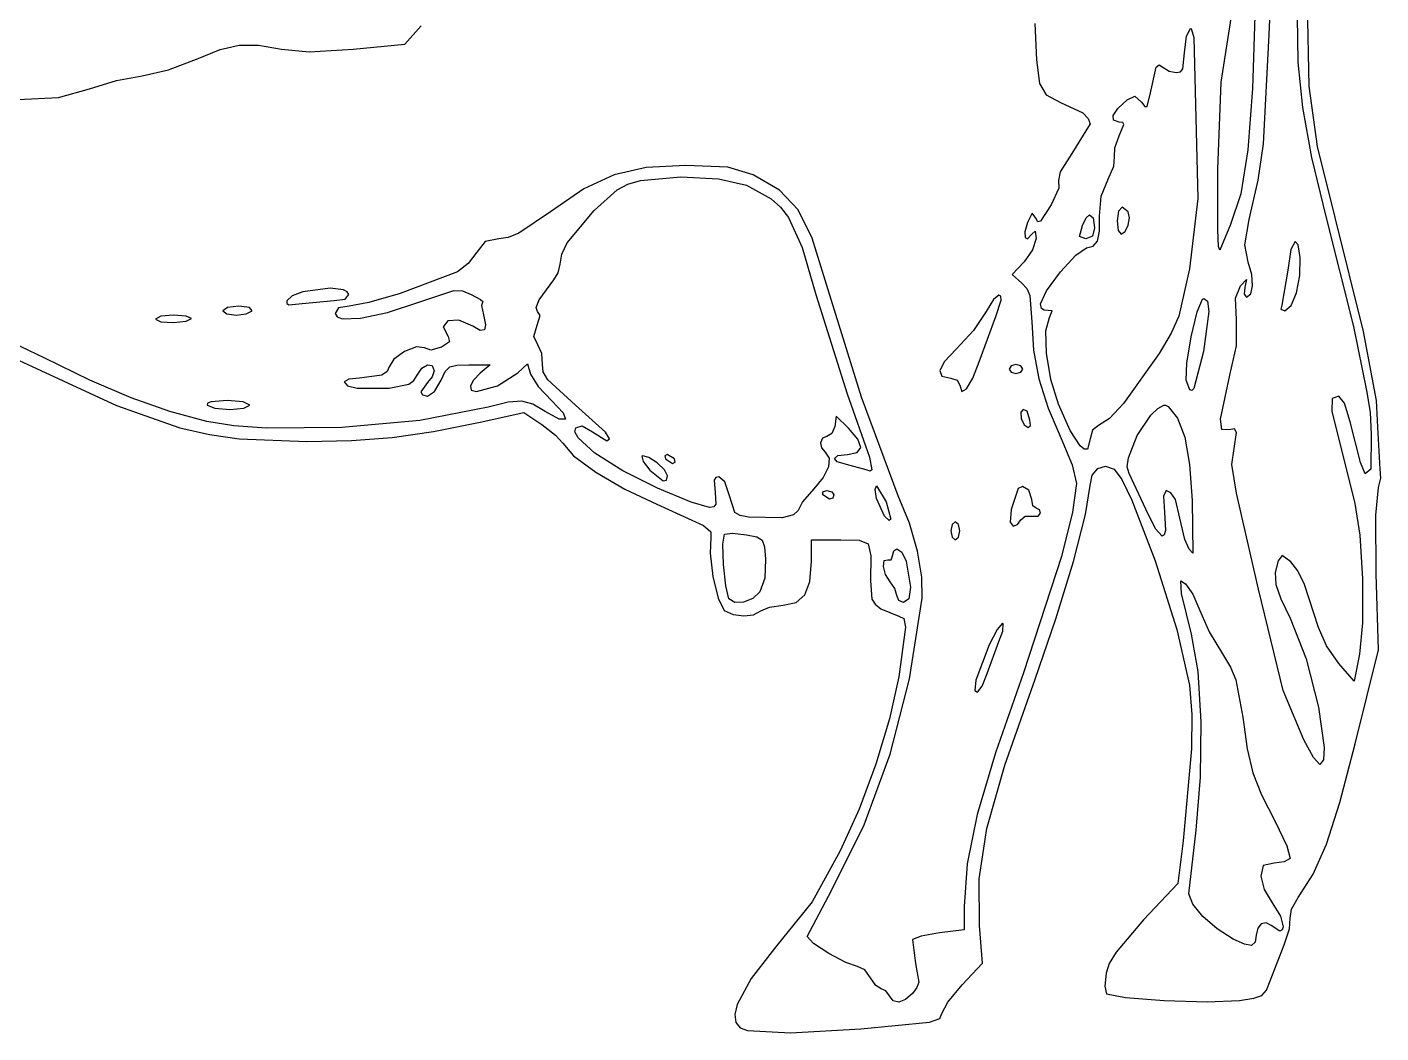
# Model space of a CAD drawing. Extents: x 20 to 190, y 88 to 209.
# Drawn here: x 104.6 to 189.7, y 88.3 to 151.5 of the extents above; entities that cross this region are included whole.
import ezdxf

# ---------------------------------------------------------------- set-up
doc = ezdxf.new("R2010")
doc.units = 0

msp = doc.modelspace()

# ---------------------------------------------------------------- linework, layer by layer
at = {"layer": 'Layer 1'}
for p, q in [((182.641819, 151.050542), (182.85195, 156.014746)), ((179.639335, 148.05597), (180.384041, 152.876167)), ((181.759874, 152.858528), (181.592734, 147.644014)), ((185.153418, 147.797497), (185.050682, 152.952268)), ((128.358138, 150.433181), (129.381194, 151.597347)), ((167.929487, 151.74817), (168.031588, 149.4518)), ((177.449141, 150.933016), (177.70293, 151.420958)), ((177.70293, 151.420958), (177.738207, 151.429778)), ((177.738207, 151.429778), (177.914596, 150.856514)), ((177.738207, 151.429778), (177.738207, 151.429778)), ((184.414527, 152.179431), (184.453136, 149.312524)), ((177.323694, 149.904014), (177.449141, 150.933016)), ((177.914596, 150.856514), (178.17036, 140.740611)), ((182.299888, 144.176292), (182.641819, 151.050542)), ((115.367096, 149.533597), (116.756829, 150.10858)), ((116.756829, 150.10858), (117.952591, 150.383766)), ((117.952591, 150.383766), (119.163089, 150.381593)), ((119.163089, 150.381593), (120.597027, 150.1245)), ((120.597027, 150.1245), (122.334654, 149.966432)), ((122.334654, 149.966432), (125.112582, 150.1245)), ((125.112582, 150.1245), (128.358138, 150.433181)), ((177.222778, 148.895793), (177.323694, 149.904014)), ((111.848138, 148.457625), (113.515427, 148.824895)), ((113.515427, 148.824895), (115.367096, 149.533597)), ((168.031588, 149.4518), (168.222027, 147.972556)), ((175.198207, 147.390472), (175.555288, 148.996172)), ((175.555288, 148.996172), (175.734658, 149.146973)), ((175.734658, 149.146973), (175.974319, 148.986792)), ((175.974319, 148.986792), (176.356409, 148.75128)), ((177.066295, 148.704069), (177.222778, 148.895793)), ((184.453136, 149.312524), (184.736021, 146.459766)), ((108.549666, 147.637417), (110.237934, 148.156749)), ((110.237934, 148.156749), (111.848138, 148.457625)), ((168.222027, 147.972556), (168.647358, 147.24816)), ((176.356409, 148.75128), (176.812166, 148.651653)), ((176.812166, 148.651653), (177.066295, 148.704069)), ((179.413902, 142.583875), (179.639335, 148.05597)), ((106.607314, 147.094704), (108.549666, 147.637417)), ((168.647358, 147.24816), (169.544944, 146.773111)), ((173.73418, 146.931861), (174.216756, 147.164882)), ((174.216756, 147.164882), (174.624944, 146.79075)), ((174.981125, 146.516229), (175.198207, 147.390472)), ((181.592734, 147.644014), (181.301916, 143.794527)), ((185.687073, 144.004665), (185.153418, 147.797497)), ((104.03411, 146.967139), (106.607314, 147.094704)), ((169.544944, 146.773111), (170.941078, 146.115514)), ((172.846615, 145.948922), (173.139415, 146.388569)), ((173.139415, 146.388569), (173.73418, 146.931861)), ((174.624944, 146.79075), (174.841737, 146.530746)), ((174.841737, 146.530746), (174.981125, 146.516229)), ((184.736021, 146.459766), (185.305747, 143.327118)), ((171.397027, 145.423736), (170.259319, 143.571653)), ((170.941078, 146.115514), (171.283924, 145.775865)), ((171.283924, 145.775865), (171.397027, 145.423736)), ((172.87192, 145.65458), (172.846615, 145.948922)), ((173.231471, 145.547208), (172.87192, 145.65458)), ((173.445882, 145.519463), (173.231471, 145.547208)), ((173.515602, 145.40046), (173.445882, 145.519463)), ((172.945227, 143.931407), (173.213832, 144.674083)), ((173.213832, 144.674083), (173.515602, 145.40046)), ((172.93161, 143.368806), (172.945227, 143.931407)), ((181.301916, 143.794527), (180.856432, 141.039661)), ((181.95668, 141.892232), (182.299888, 144.176292)), ((186.795777, 139.549986), (185.687073, 144.004665)), ((170.259319, 143.571653), (169.523684, 142.427597)), ((172.88171, 142.774209), (172.93161, 143.368806)), ((185.305747, 143.327118), (186.204874, 139.620542)), ((141.49979, 142.237913), (139.601046, 141.348487)), ((143.521666, 142.691779), (141.49979, 142.237913)), ((143.165985, 141.878319), (145.688346, 142.107625)), ((145.997027, 142.822), (143.521666, 142.691779)), ((145.688346, 142.107625), (148.047612, 141.96991)), ((145.688346, 142.107625), (145.688346, 142.107625)), ((148.636174, 142.712749), (145.997027, 142.822)), ((150.23036, 142.231097), (148.636174, 142.712749)), ((151.88114, 141.270421), (150.23036, 142.231097)), ((169.523684, 142.427597), (169.421471, 141.878319)), ((172.525916, 141.957694), (172.88171, 142.774209)), ((179.412794, 138.763292), (179.413902, 142.583875)), ((139.601046, 141.348487), (137.495082, 139.911583)), ((140.23793, 139.982139), (141.684348, 141.295779)), ((141.684348, 141.295779), (142.355215, 141.63596)), ((142.355215, 141.63596), (143.165985, 141.878319)), ((148.047612, 141.96991), (149.807027, 141.569639)), ((149.807027, 141.569639), (151.367484, 140.717572)), ((153.05257, 140.03833), (151.88114, 141.270421)), ((169.434666, 141.384241), (168.954041, 140.334917)), ((169.421471, 141.878319), (169.434666, 141.384241)), ((172.102836, 140.892481), (172.525916, 141.957694)), ((181.398277, 139.426514), (181.95668, 141.892232)), ((151.367484, 140.717572), (151.955668, 140.193769)), ((168.954041, 140.334917), (168.290972, 139.317262)), ((171.996749, 139.638181), (172.102836, 140.892481)), ((178.17036, 140.740611), (177.632374, 136.330889)), ((180.856432, 141.039661), (180.225291, 139.109014)), ((137.495082, 139.911583), (135.507231, 138.569667)), ((138.556046, 137.957009), (140.23793, 139.982139)), ((151.955668, 140.193769), (152.455707, 139.542115)), ((152.455707, 139.542115), (153.310997, 137.667242)), ((153.941784, 138.248976), (153.05257, 140.03833)), ((167.763893, 139.821408), (167.463555, 139.232486)), ((167.983902, 139.505889), (167.763893, 139.821408)), ((168.116358, 139.28095), (167.983902, 139.505889)), ((170.911957, 139.038458), (171.14849, 139.518027)), ((171.14849, 139.518027), (171.370569, 139.708736)), ((171.370569, 139.708736), (171.591235, 139.531847)), ((171.370569, 139.708736), (171.370569, 139.708736)), ((171.591235, 139.531847), (171.679249, 138.897347)), ((171.986763, 138.684961), (171.996749, 139.638181)), ((173.182155, 139.953373), (173.09036, 139.338319)), ((173.41668, 140.193806), (173.182155, 139.953373)), ((173.795916, 139.902764), (173.41668, 140.193806)), ((173.41668, 140.193806), (173.41668, 140.193806)), ((173.784816, 139.059387), (173.869695, 139.527229)), ((173.869695, 139.527229), (173.795916, 139.902764)), ((186.204874, 139.620542), (187.946105, 132.698009)), ((188.567959, 132.390434), (186.795777, 139.549986)), ((167.463555, 139.232486), (167.299362, 138.650297)), ((167.299362, 138.650297), (167.309769, 138.282144)), ((167.736957, 138.500472), (167.944415, 138.685494)), ((167.944415, 138.685494), (168.001541, 138.227069)), ((168.290972, 139.317262), (168.116358, 139.28095)), ((170.737711, 138.34737), (170.911957, 139.038458)), ((171.679249, 138.897347), (171.549959, 138.369517)), ((171.860635, 138.071497), (171.986763, 138.684961)), ((173.09036, 139.338319), (173.163957, 138.740361)), ((173.163957, 138.740361), (173.346124, 138.491653)), ((173.346124, 138.491653), (173.593039, 138.660456)), ((173.593039, 138.660456), (173.784816, 139.059387)), ((179.461305, 137.730094), (179.412794, 138.763292)), ((180.225291, 139.109014), (179.537374, 137.503875)), ((181.113298, 137.827193), (181.398277, 139.426514)), ((133.40942, 138.047334), (132.873694, 137.371583)), ((134.267166, 138.209431), (133.40942, 138.047334)), ((134.839444, 138.291327), (134.267166, 138.209431)), ((135.507231, 138.569667), (134.839444, 138.291327)), ((138.210534, 137.254615), (138.556046, 137.957009)), ((154.745916, 135.616514), (153.941784, 138.248976)), ((167.309769, 138.282144), (167.465419, 138.206158)), ((167.465419, 138.206158), (167.736957, 138.500472)), ((168.001541, 138.227069), (167.783115, 137.510628)), ((171.132444, 138.209431), (170.737711, 138.34737)), ((171.549959, 138.369517), (171.132444, 138.209431)), ((171.595307, 137.743077), (171.860635, 138.071497)), ((181.336541, 136.745403), (181.113298, 137.827193)), ((184.273416, 138.050681), (184.008939, 137.541176)), ((184.465908, 137.831251), (184.273416, 138.050681)), ((184.273416, 138.050681), (184.273416, 138.050681)), ((184.599735, 137.027625), (184.465908, 137.831251)), ((132.873694, 137.371583), (132.338857, 136.662002)), ((138.103624, 136.613111), (138.210534, 137.254615)), ((153.310997, 137.667242), (154.172652, 134.716931)), ((167.783115, 137.510628), (167.251888, 136.754222)), ((169.529593, 136.12625), (170.492853, 137.185362)), ((170.492853, 137.185362), (171.167721, 137.644986)), ((171.167721, 137.644986), (171.595307, 137.743077)), ((179.537374, 137.503875), (179.461305, 137.730094)), ((184.008939, 137.541176), (183.814805, 136.233875)), ((184.57499, 135.900431), (184.599735, 137.027625)), ((131.66543, 136.136861), (128.057753, 134.779801)), ((132.338857, 136.662002), (131.66543, 136.136861)), ((137.715569, 135.625333), (137.984171, 136.06933)), ((137.984171, 136.06933), (138.103624, 136.613111)), ((167.251888, 136.754222), (166.502235, 135.960472)), ((168.666613, 134.944561), (169.529593, 136.12625)), ((177.632374, 136.330889), (176.966351, 133.345852)), ((181.553323, 135.974871), (181.336541, 136.745403)), ((183.814805, 136.233875), (183.444388, 134.046653)), ((136.785729, 134.379091), (137.715569, 135.625333)), ((157.034471, 128.249426), (154.745916, 135.616514)), ((166.502235, 135.960472), (167.110777, 135.431306)), ((167.110777, 135.431306), (167.424843, 135.087308)), ((180.539817, 134.484152), (180.851471, 135.254917)), ((180.851471, 135.254917), (181.215786, 135.653233)), ((181.215786, 135.653233), (181.124874, 135.175542)), ((181.494522, 134.743044), (181.604022, 135.264286)), ((181.604022, 135.264286), (181.553323, 135.974871)), ((184.363982, 134.82182), (184.57499, 135.900431)), ((121.280626, 134.628202), (120.940985, 134.302417)), ((121.955113, 134.882016), (121.280626, 134.628202)), ((123.666194, 135.104986), (121.955113, 134.882016)), ((124.492967, 135.009462), (123.666194, 135.104986)), ((123.666194, 135.104986), (123.666194, 135.104986)), ((123.913138, 134.337694), (124.59996, 134.419189)), ((124.740218, 134.886032), (124.492967, 135.009462)), ((124.59996, 134.419189), (124.83036, 134.708111)), ((124.83036, 134.708111), (124.740218, 134.886032)), ((128.057753, 134.779801), (126.099793, 134.209962)), ((129.301819, 134.258319), (131.430644, 134.970194)), ((131.430644, 134.970194), (131.976052, 134.945769)), ((131.976052, 134.945769), (132.529735, 134.716931)), ((132.529735, 134.716931), (133.112197, 134.401795)), ((133.112197, 134.401795), (133.24411, 134.267139)), ((136.604971, 133.89171), (136.785729, 134.379091)), ((154.172652, 134.716931), (156.139388, 128.472764)), ((165.340133, 134.401942), (164.870638, 133.640958)), ((165.673207, 134.672833), (165.340133, 134.401942)), ((165.788037, 134.601795), (165.673207, 134.672833)), ((165.673207, 134.672833), (165.673207, 134.672833)), ((165.805478, 134.348741), (165.788037, 134.601795)), ((167.424843, 135.087308), (167.612884, 134.646648)), ((167.612884, 134.646648), (167.728138, 132.997139)), ((168.292582, 134.117208), (168.666613, 134.944561)), ((178.117201, 133.618487), (178.461402, 134.40825)), ((178.461402, 134.40825), (178.549596, 134.452347)), ((178.549596, 134.452347), (178.779716, 134.284291)), ((178.549596, 134.452347), (178.549596, 134.452347)), ((180.586888, 133.129431), (180.539817, 134.484152)), ((181.124874, 135.175542), (181.083193, 134.726411)), ((181.083193, 134.726411), (181.230707, 134.540542)), ((181.230707, 134.540542), (181.494522, 134.743044)), ((184.030521, 134.012675), (184.363982, 134.82182)), ((117.219272, 133.893194), (116.928138, 133.693875)), ((116.928138, 133.693875), (117.171462, 133.494556)), ((117.924735, 133.976097), (117.219272, 133.893194)), ((118.606743, 133.89797), (117.924735, 133.976097)), ((117.924735, 133.976097), (117.924735, 133.976097)), ((118.395089, 133.494556), (118.762582, 133.693875)), ((118.762582, 133.693875), (118.606743, 133.89797)), ((120.940985, 134.302417), (120.935445, 134.139604)), ((120.935445, 134.139604), (121.075639, 134.063711)), ((121.075639, 134.063711), (121.902305, 134.152486)), ((121.902305, 134.152486), (123.913138, 134.337694)), ((124.188081, 133.870693), (123.983694, 133.517486)), ((123.983694, 133.517486), (124.095352, 133.30345)), ((124.865638, 133.976097), (124.188081, 133.870693)), ((126.099793, 134.209962), (124.865638, 133.976097)), ((125.574372, 133.213615), (127.268929, 133.580698)), ((127.268929, 133.580698), (129.301819, 134.258319)), ((133.24411, 134.267139), (133.177739, 134.021545)), ((133.177739, 134.021545), (133.288207, 133.438111)), ((136.692513, 133.649778), (136.604971, 133.89171)), ((136.857219, 133.392451), (136.692513, 133.649778)), ((164.870638, 133.640958), (164.066248, 132.446321)), ((165.47918, 133.332278), (165.805478, 134.348741)), ((168.354761, 133.829369), (168.292582, 134.117208)), ((168.504249, 133.729153), (168.354761, 133.829369)), ((169.006247, 133.675465), (168.504249, 133.729153)), ((168.848207, 133.261722), (169.006247, 133.675465)), ((177.740461, 132.053274), (178.117201, 133.618487)), ((178.852791, 133.64779), (178.523138, 131.127417)), ((178.779716, 134.284291), (178.852791, 133.64779)), ((183.444388, 134.046653), (183.382308, 133.784893)), ((183.382308, 133.784893), (183.638416, 133.693875)), ((183.638416, 133.693875), (184.030521, 134.012675)), ((113.026416, 133.338928), (112.694805, 133.164708)), ((112.694805, 133.164708), (113.026416, 133.002022)), ((113.823694, 133.411653), (113.026416, 133.338928)), ((113.026416, 133.002022), (113.823694, 132.953042)), ((114.620971, 133.350461), (113.823694, 133.411653)), ((113.823694, 133.411653), (113.823694, 133.411653)), ((113.823694, 132.953042), (114.620971, 133.037975)), ((114.952582, 133.199986), (114.620971, 133.350461)), ((114.620971, 133.037975), (114.952582, 133.199986)), ((117.171462, 133.494556), (117.757166, 133.411653)), ((117.757166, 133.411653), (118.395089, 133.494556)), ((124.095352, 133.30345), (124.414006, 133.183676)), ((124.414006, 133.183676), (125.574372, 133.213615)), ((131.058841, 133.052178), (130.758329, 132.680693)), ((130.758329, 132.680693), (131.074527, 132.071097)), ((131.755251, 133.094078), (131.058841, 133.052178)), ((132.626749, 132.714917), (131.755251, 133.094078)), ((133.091415, 132.458744), (132.626749, 132.714917)), ((133.288207, 133.438111), (133.416407, 132.814623)), ((133.416407, 132.814623), (133.352721, 132.490073)), ((136.456239, 132.074584), (136.657235, 132.776653)), ((136.657235, 132.776653), (136.857219, 133.392451)), ((164.420846, 130.474778), (165.47918, 133.332278)), ((167.728138, 132.997139), (167.841235, 131.217661)), ((168.623449, 132.425393), (168.848207, 133.261722)), ((176.966351, 133.345852), (176.481419, 132.274655)), ((180.598516, 131.483337), (180.586888, 133.129431)), ((187.946105, 132.698009), (188.753694, 128.684431)), ((101.088135, 131.965606), (105.215916, 130.060264)), ((105.745082, 130.712903), (101.69343, 132.646495)), ((131.074527, 132.071097), (131.168878, 131.741439)), ((133.352721, 132.490073), (133.091415, 132.458744)), ((136.701332, 131.55075), (136.456239, 132.074584)), ((164.066248, 132.446321), (162.992096, 131.268528)), ((168.663431, 131.021068), (168.623449, 132.425393)), ((176.481419, 132.274655), (175.727374, 131.012764)), ((177.468427, 130.395549), (177.740461, 132.053274)), ((189.379874, 128.05825), (188.567959, 132.390434)), ((128.33866, 131.121677), (127.664295, 130.652426)), ((129.082296, 131.415205), (128.33866, 131.121677)), ((129.584041, 131.365542), (129.082296, 131.415205)), ((129.996477, 131.209376), (129.584041, 131.365542)), ((130.651194, 131.400819), (129.996477, 131.209376)), ((131.168878, 131.741439), (130.651194, 131.400819)), ((136.952418, 130.992965), (136.701332, 131.55075)), ((137.010013, 130.307208), (136.952418, 130.992965)), ((162.992096, 131.268528), (162.253967, 130.493301)), ((167.841235, 131.217661), (168.184071, 129.414855)), ((168.934707, 129.374465), (168.663431, 131.021068)), ((175.727374, 131.012764), (173.491875, 127.861036)), ((178.523138, 131.127417), (177.904088, 128.79719)), ((180.172374, 129.636931), (180.598516, 131.483337)), ((108.557457, 129.32546), (105.745082, 130.712903)), ((127.37036, 130.174917), (127.251505, 129.866759)), ((127.664295, 130.652426), (127.37036, 130.174917)), ((129.430744, 130.081841), (129.782181, 130.290761)), ((129.782181, 130.290761), (130.072031, 130.245527)), ((130.072031, 130.245527), (130.192582, 129.919153)), ((130.893291, 129.867763), (131.178951, 130.16257)), ((131.178951, 130.16257), (131.628475, 130.280546)), ((131.628475, 130.280546), (132.379805, 130.298389)), ((132.379805, 130.298389), (133.72036, 130.289569)), ((133.72036, 130.289569), (133.08536, 129.760403)), ((135.457791, 129.786861), (136.066332, 130.360125)), ((136.066332, 130.360125), (136.251541, 129.698667)), ((137.045497, 129.842363), (137.010013, 130.307208)), ((162.253967, 130.493301), (161.949867, 129.926553)), ((164.025076, 129.445129), (164.420846, 130.474778)), ((166.441382, 130.224306), (166.317027, 130.024986)), ((166.74036, 130.307208), (166.441382, 130.224306)), ((167.03934, 130.224306), (166.74036, 130.307208)), ((166.74036, 130.307208), (166.74036, 130.307208)), ((167.163694, 130.024986), (167.03934, 130.224306)), ((177.438346, 129.32825), (177.468427, 130.395549)), ((105.215916, 130.060264), (110.239799, 127.730041)), ((111.161154, 128.211468), (108.557457, 129.32546)), ((124.82983, 129.388492), (124.548138, 129.213597)), ((125.509457, 129.460542), (124.82983, 129.388492)), ((126.898338, 129.64303), (125.509457, 129.460542)), ((127.251505, 129.866759), (126.898338, 129.64303)), ((128.598804, 129.079114), (128.913101, 129.30627)), ((128.913101, 129.30627), (129.12543, 129.64575)), ((129.12543, 129.64575), (129.430744, 130.081841)), ((130.068228, 129.541015), (129.769249, 129.178319)), ((130.192582, 129.919153), (130.068228, 129.541015)), ((130.21097, 128.621812), (130.633555, 129.319431)), ((130.633555, 129.319431), (130.893291, 129.867763)), ((132.659428, 129.327403), (132.470669, 128.961491)), ((133.08536, 129.760403), (132.659428, 129.327403)), ((134.171641, 128.976384), (135.457791, 129.786861)), ((136.251541, 129.698667), (136.724016, 128.933956)), ((137.32808, 129.353594), (137.045497, 129.842363)), ((139.064944, 127.767208), (137.32808, 129.353594)), ((161.949867, 129.926553), (162.083098, 129.578796)), ((162.083098, 129.578796), (162.656957, 129.460542)), ((162.656957, 129.460542), (163.051616, 129.335369)), ((163.051616, 129.335369), (163.212582, 129.019569)), ((163.632733, 128.78774), (164.025076, 129.445129)), ((166.317027, 130.024986), (166.441382, 129.825667)), ((166.441382, 129.825667), (166.74036, 129.742764)), ((166.74036, 129.742764), (167.03934, 129.825667)), ((167.03934, 129.825667), (167.163694, 130.024986)), ((168.184071, 129.414855), (168.761961, 127.570952)), ((169.403832, 127.811306), (168.934707, 129.374465)), ((177.665865, 128.727176), (177.438346, 129.32825)), ((179.581471, 126.876444), (180.172374, 129.636931)), ((124.548138, 129.213597), (124.761973, 128.975333)), ((124.761973, 128.975333), (125.354284, 128.825824)), ((125.354284, 128.825824), (127.37918, 128.834361)), ((127.37918, 128.834361), (128.598804, 129.079114)), ((129.769249, 129.178319), (129.360116, 128.584584)), ((129.360116, 128.584584), (129.465446, 128.400044)), ((129.778069, 128.331653), (130.21097, 128.621812)), ((132.470669, 128.961491), (132.529724, 128.708402)), ((132.529724, 128.708402), (132.847235, 128.613875)), ((132.847235, 128.613875), (134.171641, 128.976384)), ((136.724016, 128.933956), (137.592096, 128.022972)), ((156.139388, 128.472764), (157.54168, 124.486375)), ((163.212582, 129.019569), (163.332381, 128.610068)), ((163.332381, 128.610068), (163.632733, 128.78774)), ((177.781912, 128.675532), (177.665865, 128.727176)), ((177.904088, 128.79719), (177.781912, 128.675532)), ((188.753694, 128.684431), (188.995877, 127.315126)), ((110.239799, 127.730041), (114.227586, 126.327782)), ((113.599019, 127.3538), (111.161154, 128.211468)), ((115.966943, 127.884687), (115.94036, 127.767208)), ((115.94036, 127.767208), (116.427798, 127.567889)), ((116.196236, 127.973548), (115.966943, 127.884687)), ((117.192721, 128.049431), (116.196236, 127.973548)), ((116.427798, 127.567889), (117.360291, 127.484986)), ((118.201573, 127.966528), (117.192721, 128.049431)), ((117.192721, 128.049431), (117.192721, 128.049431)), ((117.360291, 127.484986), (118.249383, 127.567889)), ((118.621471, 127.767208), (118.201573, 127.966528)), ((118.249383, 127.567889), (118.621471, 127.767208)), ((133.579249, 127.626097), (129.304058, 126.79756)), ((129.465446, 128.400044), (129.778069, 128.331653)), ((134.85174, 127.937039), (133.579249, 127.626097)), ((135.709664, 128.008695), (134.85174, 127.937039)), ((136.399759, 127.822907), (135.709664, 128.008695)), ((137.168763, 127.361514), (136.399759, 127.822907)), ((137.592096, 128.022972), (138.304037, 127.275821)), ((140.956324, 126.050653), (139.064944, 127.767208)), ((159.349666, 122.069847), (157.034471, 128.249426)), ((168.761961, 127.570952), (169.580221, 125.668181)), ((170.145147, 126.173335), (169.403832, 127.811306)), ((173.491875, 127.861036), (172.608349, 126.927771)), ((175.643185, 127.557578), (176.036055, 127.749569)), ((176.036055, 127.749569), (176.124249, 127.749569)), ((176.036055, 127.749569), (176.036055, 127.749569)), ((176.124249, 127.749569), (176.291819, 127.679014)), ((176.291819, 127.679014), (176.89409, 126.9421)), ((186.611704, 128.184277), (186.587824, 127.376411)), ((187.025082, 128.331653), (186.611704, 128.184277)), ((187.385665, 127.877064), (187.025082, 128.331653)), ((187.739457, 126.708875), (187.385665, 127.877064)), ((189.468069, 126.373736), (189.379874, 128.05825)), ((115.913902, 126.735333), (113.599019, 127.3538)), ((117.617715, 126.463599), (115.913902, 126.735333)), ((129.304058, 126.79756), (124.398368, 126.345794)), ((133.076541, 126.691236), (135.819388, 127.290958)), ((135.819388, 127.290958), (136.965916, 126.532486)), ((138.047386, 126.874414), (137.168763, 127.361514)), ((138.440806, 126.869409), (138.047386, 126.874414)), ((138.304037, 127.275821), (138.440806, 126.869409)), ((155.451471, 127.061653), (155.354457, 126.426653)), ((156.227582, 126.303181), (155.451471, 127.061653)), ((167.190152, 127.484986), (167.049621, 127.319181)), ((167.049621, 127.319181), (167.075499, 126.920542)), ((167.075499, 126.920542), (167.264371, 126.521903)), ((167.445916, 127.370333), (167.190152, 127.484986)), ((167.190152, 127.484986), (167.190152, 127.484986)), ((167.613485, 126.805889), (167.445916, 127.370333)), ((167.653547, 126.488919), (167.613485, 126.805889)), ((172.608349, 126.927771), (171.935013, 126.488389)), ((174.358291, 125.855125), (175.206677, 127.13308)), ((175.206677, 127.13308), (175.643185, 127.557578)), ((176.89409, 126.9421), (177.342091, 125.736933)), ((179.681673, 126.224669), (179.581471, 126.876444)), ((186.587824, 127.376411), (188.030499, 121.584778)), ((188.995877, 127.315126), (189.053555, 125.923944)), ((114.227586, 126.327782), (116.075701, 125.908872)), ((116.075701, 125.908872), (117.9561, 125.643032)), ((119.666781, 126.311488), (117.617715, 126.463599)), ((124.398368, 126.345794), (119.666781, 126.311488)), ((127.553458, 125.730588), (130.145299, 126.107179)), ((130.145299, 126.107179), (133.076541, 126.691236)), ((136.965916, 126.532486), (137.824701, 125.87909)), ((137.824701, 125.87909), (138.271194, 125.377139)), ((139.040248, 126.074402), (139.100221, 126.338458)), ((139.238757, 125.707484), (139.040248, 126.074402)), ((139.100221, 126.338458), (139.500043, 126.453828)), ((139.500043, 126.453828), (140.132096, 126.082694)), ((140.132096, 126.082694), (141.03168, 125.509431)), ((141.213051, 125.641834), (140.956324, 126.050653)), ((155.172178, 125.978184), (154.860569, 125.791653)), ((155.354457, 126.426653), (155.172178, 125.978184)), ((156.808406, 125.614896), (156.227582, 126.303181)), ((167.264371, 126.521903), (167.507652, 126.356097)), ((167.507652, 126.356097), (167.653547, 126.488919)), ((170.782543, 125.200714), (170.145147, 126.173335)), ((171.538779, 126.181289), (171.397027, 125.632903)), ((171.935013, 126.488389), (171.538779, 126.181289)), ((180.137096, 126.214986), (179.681673, 126.224669)), ((180.46798, 126.265737), (180.137096, 126.214986)), ((180.295846, 124.036583), (180.597598, 126.0307)), ((180.597598, 126.0307), (180.46798, 126.265737)), ((188.374457, 124.151236), (187.739457, 126.708875)), ((189.053555, 125.923944), (189.035916, 123.727903)), ((189.60918, 123.727903), (189.468069, 126.373736)), ((117.9561, 125.643032), (122.202166, 125.465333)), ((122.202166, 125.465333), (125.004565, 125.527846)), ((125.004565, 125.527846), (127.553458, 125.730588)), ((138.271194, 125.377139), (138.955047, 124.579851)), ((140.295169, 124.750793), (139.238757, 125.707484)), ((141.03168, 125.509431), (141.213051, 125.641834)), ((154.588814, 125.674417), (154.470875, 125.39671)), ((154.470875, 125.39671), (154.519119, 125.069529)), ((154.519119, 125.069529), (154.745916, 124.803875)), ((154.860569, 125.791653), (154.588814, 125.674417)), ((156.772321, 124.775089), (156.989717, 125.098999)), ((156.989717, 125.098999), (156.808406, 125.614896)), ((169.580221, 125.668181), (170.264645, 124.012289)), ((171.035041, 124.993705), (170.782543, 125.200714)), ((171.397027, 125.632903), (171.228883, 124.988788)), ((173.801981, 124.45283), (174.358291, 125.855125)), ((177.342091, 125.736933), (177.646397, 124.02555)), ((138.955047, 124.579851), (140.347278, 123.557794)), ((142.037335, 123.639844), (140.295169, 124.750793)), ((143.298277, 124.583389), (143.24536, 124.548111)), ((143.24536, 124.548111), (143.320757, 124.221788)), ((143.686813, 124.477029), (143.298277, 124.583389)), ((143.298277, 124.583389), (143.298277, 124.583389)), ((143.320757, 124.221788), (143.739249, 123.674986)), ((144.204828, 124.133807), (143.686813, 124.477029)), ((144.83286, 124.662764), (144.685761, 124.57986)), ((144.685761, 124.57986), (144.727027, 124.380542)), ((144.727027, 124.380542), (145.176819, 124.098319)), ((145.291471, 124.380542), (144.83286, 124.662764)), ((144.83286, 124.662764), (144.83286, 124.662764)), ((145.176819, 124.098319), (145.328329, 124.181221)), ((145.328329, 124.181221), (145.291471, 124.380542)), ((154.745916, 124.803875), (155.009662, 124.43136)), ((155.009662, 124.43136), (154.966928, 123.879688)), ((155.333354, 124.41229), (155.551908, 124.588679)), ((155.508998, 124.202388), (155.333354, 124.41229)), ((156.086471, 124.027764), (155.508998, 124.202388)), ((155.551908, 124.588679), (156.157027, 124.662764)), ((156.157027, 124.662764), (156.772321, 124.775089)), ((157.54168, 124.486375), (157.691407, 123.687933)), ((171.228883, 124.988788), (171.035041, 124.993705)), ((173.730569, 123.872907), (173.801981, 124.45283)), ((140.347278, 123.557794), (142.180929, 122.48409)), ((144.233138, 122.546097), (142.037335, 123.639844)), ((143.739249, 123.674986), (144.576085, 123.004056)), ((144.659828, 123.700082), (144.204828, 124.133807)), ((144.859319, 123.322208), (144.659828, 123.700082)), ((144.791981, 123.037828), (144.859319, 123.322208)), ((154.966928, 123.879688), (154.6373, 123.212436)), ((157.338832, 123.692625), (156.086471, 124.027764)), ((157.584056, 123.614844), (157.338832, 123.692625)), ((157.691407, 123.687933), (157.584056, 123.614844)), ((170.264645, 124.012289), (170.55036, 122.828319)), ((171.397027, 122.713667), (171.534348, 123.362298)), ((171.534348, 123.362298), (171.888894, 123.788082)), ((171.888894, 123.788082), (172.374537, 123.932422)), ((172.374537, 123.932422), (172.905152, 123.736722)), ((172.905152, 123.736722), (173.388076, 123.078339)), ((173.848832, 123.463319), (173.730569, 123.872907)), ((174.898346, 121.214361), (173.848832, 123.463319)), ((177.646397, 124.02555), (177.817582, 121.769986)), ((180.586888, 122.228597), (180.295846, 124.036583)), ((188.675622, 123.43989), (188.374457, 124.151236)), ((189.035916, 123.727903), (188.675622, 123.43989)), ((189.66571, 123.180122), (189.60918, 123.727903)), ((142.180929, 122.48409), (144.189041, 121.531861)), ((146.348921, 121.652754), (144.233138, 122.546097)), ((144.576085, 123.004056), (144.791981, 123.037828)), ((147.884518, 123.205451), (147.787191, 123.046133)), ((147.787191, 123.046133), (147.84911, 122.263875)), ((148.078416, 123.251653), (147.884518, 123.205451)), ((148.453051, 122.939601), (148.078416, 123.251653)), ((148.739874, 122.052208), (148.453051, 122.939601)), ((154.04036, 122.493181), (153.342743, 121.685734)), ((154.6373, 123.212436), (154.04036, 122.493181)), ((157.893099, 122.452492), (157.973832, 122.687208)), ((157.973832, 122.687208), (158.582374, 121.672972)), ((157.973832, 122.687208), (157.973832, 122.687208)), ((166.872652, 122.510819), (166.449319, 121.205542)), ((167.154874, 122.643111), (166.872652, 122.510819)), ((167.549258, 122.413587), (167.154874, 122.643111)), ((167.154874, 122.643111), (167.154874, 122.643111)), ((170.55036, 122.828319), (170.300602, 121.027977)), ((171.115419, 120.881727), (171.397027, 122.713667)), ((173.388076, 123.078339), (174.019068, 121.787364)), ((189.346272, 120.839945), (189.520985, 122.581375)), ((189.520985, 122.581375), (189.66571, 123.180122)), ((147.481193, 121.32179), (146.348921, 121.652754)), ((147.84911, 122.263875), (147.893431, 121.532424)), ((149.08985, 121.019987), (148.739874, 122.052208)), ((153.342743, 121.685734), (153.052582, 121.134986)), ((154.604805, 122.122764), (154.610373, 122.322082)), ((155.036957, 121.840542), (154.604805, 122.122764)), ((154.610373, 122.322082), (154.869388, 122.404986)), ((154.869388, 122.404986), (155.180623, 122.322082)), ((154.869388, 122.404986), (154.869388, 122.404986)), ((155.228433, 121.923443), (155.036957, 121.840542)), ((155.180623, 122.322082), (155.31036, 122.122764)), ((155.31036, 122.122764), (155.228433, 121.923443)), ((157.990738, 121.90255), (157.893099, 122.452492)), ((158.476541, 120.782208), (157.990738, 121.90255)), ((158.582374, 121.672972), (158.886809, 120.59732)), ((160.044457, 120.351391), (159.349666, 122.069847)), ((167.728138, 121.822903), (167.549258, 122.413587)), ((167.811042, 121.436518), (167.728138, 121.822903)), ((174.019068, 121.787364), (175.490824, 117.980161)), ((176.168346, 122.404986), (176.012243, 122.03563)), ((176.012243, 122.03563), (176.071332, 121.029153)), ((176.470665, 122.243075), (176.168346, 122.404986)), ((176.75237, 121.826968), (176.470665, 122.243075)), ((177.041471, 120.649917), (176.75237, 121.826968)), ((177.817582, 121.769986), (177.85286, 118.462694)), ((181.98036, 116.196097), (180.586888, 122.228597)), ((144.189041, 121.531861), (147.119975, 120.188153)), ((147.760849, 121.360707), (147.481193, 121.32179)), ((147.893431, 121.532424), (147.760849, 121.360707)), ((149.412774, 120.82158), (149.08985, 121.019987)), ((149.948138, 120.711653), (149.412774, 120.82158)), ((152.776631, 120.862284), (152.058009, 120.686161)), ((153.052582, 121.134986), (152.776631, 120.862284)), ((158.769076, 120.513947), (158.476541, 120.782208)), ((166.449319, 121.205542), (166.379357, 120.40676)), ((167.049041, 120.544083), (167.311611, 120.783547)), ((167.311611, 120.783547), (167.745777, 120.791028)), ((167.745777, 120.791028), (168.131838, 120.784764)), ((168.01036, 121.276097), (167.811042, 121.436518)), ((168.209681, 121.186753), (168.01036, 121.276097)), ((168.131838, 120.784764), (168.292582, 120.967417)), ((168.292582, 120.967417), (168.209681, 121.186753)), ((170.300602, 121.027977), (169.606317, 118.255668)), ((170.357968, 117.936422), (171.115419, 120.881727)), ((175.499637, 119.978743), (174.898346, 121.214361)), ((176.071332, 121.029153), (176.130574, 119.878033)), ((188.030499, 121.584778), (188.335793, 119.590519)), ((189.371055, 117.166236), (189.346272, 120.839945)), ((147.119975, 120.188153), (147.570609, 119.791678)), ((152.058009, 120.686161), (149.948138, 120.711653)), ((158.886809, 120.59732), (158.769076, 120.513947)), ((160.55429, 118.58764), (160.044457, 120.351391)), ((162.731042, 120.263624), (162.648138, 119.864986)), ((162.93036, 120.429431), (162.731042, 120.263624)), ((163.129681, 120.263624), (162.93036, 120.429431)), ((162.93036, 120.429431), (162.93036, 120.429431)), ((163.212582, 119.864986), (163.129681, 120.263624)), ((166.379357, 120.40676), (166.572791, 120.147208)), ((166.572791, 120.147208), (166.846393, 120.264767)), ((166.846393, 120.264767), (167.049041, 120.544083)), ((175.925194, 119.530598), (175.499637, 119.978743)), ((177.358503, 119.321665), (177.041471, 120.649917)), ((147.584527, 119.432833), (147.523546, 118.451794)), ((147.570609, 119.791678), (147.584527, 119.432833)), ((148.331713, 119.020762), (148.431194, 119.653319)), ((148.431194, 119.653319), (148.933902, 119.706236)), ((148.933902, 119.706236), (149.807027, 119.618042)), ((148.933902, 119.706236), (148.933902, 119.706236)), ((149.807027, 119.618042), (150.45595, 119.489457)), ((150.45595, 119.489457), (150.798592, 119.28393)), ((150.798592, 119.28393), (150.947518, 118.859608)), ((153.89043, 117.959986), (153.899249, 119.300542)), ((153.899249, 119.300542), (155.733694, 119.300542)), ((155.733694, 119.300542), (156.900028, 119.282712)), ((156.900028, 119.282712), (157.460413, 119.038389)), ((162.648138, 119.864986), (162.731042, 119.466346)), ((162.731042, 119.466346), (162.93036, 119.300542)), ((162.93036, 119.300542), (163.129681, 119.466346)), ((163.129681, 119.466346), (163.212582, 119.864986)), ((176.058184, 119.604361), (175.925194, 119.530598)), ((176.130574, 119.878033), (176.058184, 119.604361)), ((177.626334, 118.717797), (177.358503, 119.321665)), ((188.335793, 119.590519), (188.50374, 116.839236)), ((147.523546, 118.451794), (147.708832, 117.001776)), ((148.370597, 117.737567), (148.331713, 119.020762)), ((150.947518, 118.859608), (151.015291, 118.074639)), ((157.460413, 119.038389), (157.622663, 118.281323)), ((157.622663, 118.281323), (157.594596, 116.725264)), ((158.896347, 118.03611), (158.979249, 118.295125)), ((158.979249, 118.295125), (159.060713, 118.606358)), ((159.060713, 118.606358), (159.261471, 118.736097)), ((159.261471, 118.736097), (159.563566, 118.521456)), ((159.261471, 118.736097), (159.261471, 118.736097)), ((159.563566, 118.521456), (159.835741, 117.962343)), ((160.838842, 116.955444), (160.55429, 118.58764)), ((169.606317, 118.255668), (167.207791, 110.939708)), ((177.85286, 118.462694), (177.626334, 118.717797)), ((183.461659, 118.318172), (183.206263, 117.968806)), ((184.000013, 117.915889), (183.461659, 118.318172)), ((148.508131, 116.395808), (148.370597, 117.737567)), ((151.015291, 118.074639), (150.970038, 116.884294)), ((153.791891, 116.688284), (153.89043, 117.959986)), ((158.423868, 117.626513), (158.464054, 117.999701)), ((158.555539, 117.113586), (158.423868, 117.626513)), ((158.464054, 117.999701), (158.697027, 118.030542)), ((158.697027, 118.030542), (158.896347, 118.03611)), ((159.835741, 117.962343), (160.108138, 116.319569)), ((169.255741, 114.339235), (170.357968, 117.936422)), ((175.490824, 117.980161), (176.851549, 113.660162)), ((183.206263, 117.968806), (183.022591, 117.253118)), ((184.437484, 117.356774), (184.000013, 117.915889)), ((184.871617, 116.491303), (184.437484, 117.356774)), ((147.708832, 117.001776), (148.041427, 115.625168)), ((150.970038, 116.884294), (150.662513, 116.028528)), ((153.483847, 115.835223), (153.791891, 116.688284)), ((157.594596, 116.725264), (157.694607, 115.57529)), ((158.838138, 116.663528), (158.555539, 117.113586)), ((159.137118, 116.235535), (158.838138, 116.663528)), ((160.857791, 115.631653), (160.838842, 116.955444)), ((177.094388, 116.716444), (177.394249, 116.531236)), ((177.129666, 115.913875), (177.094388, 116.716444)), ((177.094388, 116.716444), (177.094388, 116.716444)), ((177.394249, 116.531236), (177.840871, 115.889982)), ((183.022591, 117.253118), (183.069508, 116.496735)), ((188.50374, 116.839236), (188.510031, 114.090498)), ((189.512166, 112.386097), (189.371055, 117.166236)), ((148.704596, 115.587556), (148.508131, 116.395808)), ((150.662513, 116.028528), (150.215486, 115.608491)), ((152.933712, 115.350012), (153.483847, 115.835223)), ((159.261471, 115.799222), (159.137118, 116.235535)), ((159.385827, 115.482857), (159.261471, 115.799222)), ((160.108138, 116.319569), (160.006772, 115.581919)), ((177.764666, 113.373875), (177.129666, 115.913875)), ((177.840871, 115.889982), (178.285013, 114.864361)), ((183.532582, 109.819639), (181.98036, 116.196097)), ((183.069508, 116.496735), (183.372215, 115.57901)), ((185.755082, 113.779569), (184.871617, 116.491303)), ((148.041427, 115.625168), (148.422374, 114.864361)), ((148.422374, 114.864361), (148.979938, 114.607819)), ((149.078648, 115.35308), (148.704596, 115.587556)), ((149.634904, 115.3717), (149.078648, 115.35308)), ((150.215486, 115.608491), (149.634904, 115.3717)), ((150.261338, 114.588693), (150.71543, 114.829083)), ((150.71543, 114.829083), (151.259346, 115.066249)), ((151.259346, 115.066249), (152.108902, 115.181861)), ((152.108902, 115.181861), (152.933712, 115.350012)), ((157.694607, 115.57529), (157.901273, 115.244526)), ((157.901273, 115.244526), (158.256055, 114.961375)), ((158.256055, 114.961375), (159.384944, 114.502764)), ((159.684805, 115.349431), (159.385827, 115.482857)), ((160.006772, 115.581919), (159.684805, 115.349431)), ((160.053454, 110.564996), (160.857791, 115.631653)), ((178.285013, 114.864361), (178.884882, 113.524177)), ((183.372215, 115.57901), (183.955916, 114.379292)), ((148.979938, 114.607819), (149.637883, 114.515434)), ((149.637883, 114.515434), (150.261338, 114.588693)), ((159.384944, 114.502764), (159.694312, 114.358549)), ((159.694312, 114.358549), (159.798708, 113.800692)), ((165.902513, 114.061792), (165.568085, 113.6669)), ((165.937791, 114.026514), (165.902513, 114.061792)), ((165.902513, 114.061792), (165.902513, 114.061792)), ((165.907359, 113.557278), (165.937791, 114.026514)), ((167.939805, 110.551653), (169.255741, 114.339235)), ((183.955916, 114.379292), (184.966146, 111.822041)), ((188.510031, 114.090498), (188.33036, 112.103875)), ((159.798708, 113.800692), (159.384944, 110.692764)), ((165.568085, 113.6669), (165.063302, 112.707667)), ((165.655569, 112.897625), (165.907359, 113.557278)), ((176.851549, 113.660162), (177.632374, 110.172417)), ((178.17788, 111.029683), (177.764666, 113.373875)), ((178.884882, 113.524177), (179.704944, 112.130333)), ((186.251275, 112.64253), (185.755082, 113.779569)), ((165.063302, 112.707667), (164.217999, 110.481097)), ((164.923555, 110.904431), (165.655569, 112.897625)), ((187.016263, 111.521792), (186.251275, 112.64253)), ((188.048138, 106.477069), (189.512166, 112.386097)), ((179.704944, 112.130333), (180.219633, 111.298569)), ((184.966146, 111.822041), (185.748846, 108.787619)), ((187.977582, 110.419361), (187.016263, 111.521792)), ((188.33036, 112.103875), (187.977582, 110.419361)), ((159.384944, 110.692764), (158.797852, 108.045515)), ((158.837109, 105.823063), (160.053454, 110.564996)), ((164.623785, 110.107092), (164.923555, 110.904431)), ((167.207791, 110.939708), (165.450055, 105.922137)), ((178.372237, 107.867349), (178.17788, 111.029683)), ((180.219633, 111.298569), (180.559927, 110.495228)), ((164.217999, 110.481097), (164.155883, 109.826455)), ((164.155883, 109.826455), (164.329519, 109.724776)), ((164.329519, 109.724776), (164.623785, 110.107092)), ((166.036894, 105.146647), (167.939805, 110.551653)), ((177.632374, 110.172417), (177.781275, 108.312259)), ((180.559927, 110.495228), (180.983763, 108.152764)), ((184.827873, 106.734927), (183.532582, 109.819639)), ((158.797852, 108.045515), (157.942073, 105.202347)), ((177.781275, 108.312259), (177.772469, 106.16391)), ((180.983763, 108.152764), (181.262675, 106.165147)), ((185.748846, 108.787619), (186.104716, 106.251567)), ((178.335568, 104.378088), (178.372237, 107.867349)), ((185.439751, 105.624298), (184.827873, 106.734927)), ((187.083173, 102.798674), (188.048138, 106.477069)), ((157.20456, 101.394904), (158.837109, 105.823063)), ((165.450055, 105.922137), (164.304786, 102.037408)), ((177.772469, 106.16391), (177.253138, 100.391653)), ((181.262675, 106.165147), (181.617008, 104.662334)), ((185.834457, 105.189431), (185.439751, 105.624298)), ((186.060309, 105.475288), (185.834457, 105.189431)), ((186.104716, 106.251567), (186.060309, 105.475288)), ((157.942073, 105.202347), (156.888303, 102.37036)), ((164.909852, 101.163471), (166.036894, 105.146647)), ((181.617008, 104.662334), (182.164042, 103.266523)), ((178.055707, 101.053111), (178.335568, 104.378088)), ((182.164042, 103.266523), (183.021055, 101.599917)), ((156.888303, 102.37036), (155.707235, 99.756653)), ((186.243256, 100.177101), (187.083173, 102.798674)), ((155.15161, 97.269569), (157.20456, 101.394904)), ((164.304786, 102.037408), (163.682772, 98.932736)), ((183.021055, 101.599917), (183.75465, 100.07508)), ((164.424662, 98.004854), (164.909852, 101.163471)), ((177.253138, 100.391653), (176.917999, 97.710542)), ((177.605916, 97.049083), (178.055707, 101.053111)), ((155.707235, 99.756653), (153.942195, 96.554769)), ((183.75465, 100.07508), (183.955916, 99.271583)), ((185.410606, 98.293394), (186.243256, 100.177101)), ((163.682772, 98.932736), (163.494805, 96.255333)), ((182.262519, 98.842258), (182.121471, 98.160333)), ((182.950499, 98.980542), (182.262519, 98.842258)), ((183.587456, 99.066289), (182.950499, 98.980542)), ((183.955916, 99.271583), (183.587456, 99.066289)), ((164.447305, 95.073528), (164.424662, 98.004854)), ((182.121471, 98.160333), (182.324077, 97.329766)), ((184.467444, 96.828597), (185.410606, 98.293394)), ((153.617027, 94.367972), (155.15161, 97.269569)), ((176.917999, 97.710542), (174.757235, 95.417486)), ((177.847122, 96.40799), (177.605916, 97.049083)), ((182.324077, 97.329766), (182.827027, 96.493458)), ((153.942195, 96.554769), (151.729666, 93.812347)), ((163.494805, 96.255333), (163.494805, 94.791306)), ((178.48064, 95.62665), (177.847122, 96.40799)), ((182.827027, 96.493458), (183.360156, 95.650879)), ((184.043482, 96.083649), (184.467444, 96.828597)), ((174.757235, 95.417486), (173.030425, 93.395108)), ((179.371327, 94.844357), (178.48064, 95.62665)), ((183.360156, 95.650879), (183.52123, 94.985957)), ((183.922492, 94.853709), (183.964735, 95.523319)), ((183.964735, 95.523319), (184.043482, 96.083649)), ((161.933763, 94.597278), (160.795398, 94.392789)), ((163.494805, 94.791306), (161.933763, 94.597278)), ((164.632513, 92.701097), (164.447305, 95.073528)), ((180.384041, 94.200403), (179.371327, 94.844357)), ((181.839249, 94.464986), (181.771872, 94.007712)), ((181.926264, 94.900641), (181.839249, 94.464986)), ((182.148456, 95.171345), (181.926264, 94.900641)), ((182.447555, 95.238799), (182.148456, 95.171345)), ((182.765291, 95.064708), (182.447555, 95.238799)), ((183.319769, 94.717598), (182.765291, 95.064708)), ((183.465222, 94.788525), (183.319769, 94.717598)), ((183.52123, 94.985957), (183.465222, 94.788525)), ((183.585499, 93.856444), (183.922492, 94.853709)), ((151.729666, 93.812347), (150.106909, 91.740116)), ((154.033698, 93.935371), (153.617027, 94.367972)), ((154.991996, 93.305075), (154.033698, 93.935371)), ((160.795398, 94.392789), (160.24043, 94.173944)), ((160.24043, 94.173944), (160.434457, 92.665819)), ((181.091414, 93.883955), (180.384041, 94.200403)), ((181.538309, 93.81688), (181.091414, 93.883955)), ((181.771872, 94.007712), (181.538309, 93.81688)), ((182.703555, 91.589847), (183.585499, 93.856444)), ((156.054355, 92.736593), (154.991996, 93.305075)), ((156.783207, 92.489431), (156.054355, 92.736593)), ((163.353694, 91.334083), (164.632513, 92.701097)), ((173.030425, 93.395108), (172.605935, 92.681419)), ((157.237686, 92.282173), (156.783207, 92.489431)), ((157.612235, 91.783875), (157.237686, 92.282173)), ((160.434457, 92.665819), (160.634686, 91.505956)), ((172.402444, 92.066097), (172.327069, 91.251831)), ((172.605935, 92.681419), (172.402444, 92.066097)), ((150.106909, 91.740116), (149.235958, 90.095126)), ((157.941936, 91.285575), (157.612235, 91.783875)), ((158.282513, 91.078319), (157.941936, 91.285575)), ((158.576511, 90.953964), (158.282513, 91.078319)), ((160.524555, 91.159938), (160.258069, 90.813736)), ((160.634686, 91.505956), (160.524555, 91.159938)), ((162.455836, 90.246595), (163.353694, 91.334083)), ((172.327069, 91.251831), (172.428902, 90.778458)), ((182.191611, 90.670005), (182.481774, 91.003291)), ((182.481774, 91.003291), (182.703555, 91.589847)), ((158.794041, 90.654986), (158.576511, 90.953964)), ((159.032009, 90.334221), (158.794041, 90.654986)), ((159.380198, 90.256968), (159.032009, 90.334221)), ((159.801316, 90.418412), (159.380198, 90.256968)), ((160.258069, 90.813736), (159.801316, 90.418412)), ((162.083694, 89.543736), (162.455836, 90.246595)), ((172.428902, 90.778458), (173.619469, 90.536731)), ((173.619469, 90.536731), (176.043812, 90.353323)), ((176.043812, 90.353323), (178.748704, 90.276648)), ((178.748704, 90.276648), (180.780916, 90.355125)), ((180.780916, 90.355125), (181.67676, 90.48796)), ((181.67676, 90.48796), (182.191611, 90.670005)), ((149.235958, 90.095126), (149.092419, 89.461916)), ((149.092419, 89.461916), (149.14884, 88.970397)), ((161.951939, 89.217493), (162.083694, 89.543736)), ((149.14884, 88.970397), (149.409227, 88.632197)), ((149.409227, 88.632197), (149.877582, 88.458944)), ((149.877582, 88.458944), (152.585252, 88.31376)), ((152.585252, 88.31376), (157.003694, 88.564778)), ((157.003694, 88.564778), (161.309013, 88.994199)), ((161.309013, 88.994199), (161.951939, 89.217493))]:
    msp.add_line(p, q, dxfattribs=at)

doc.saveas('drawing.dxf')
